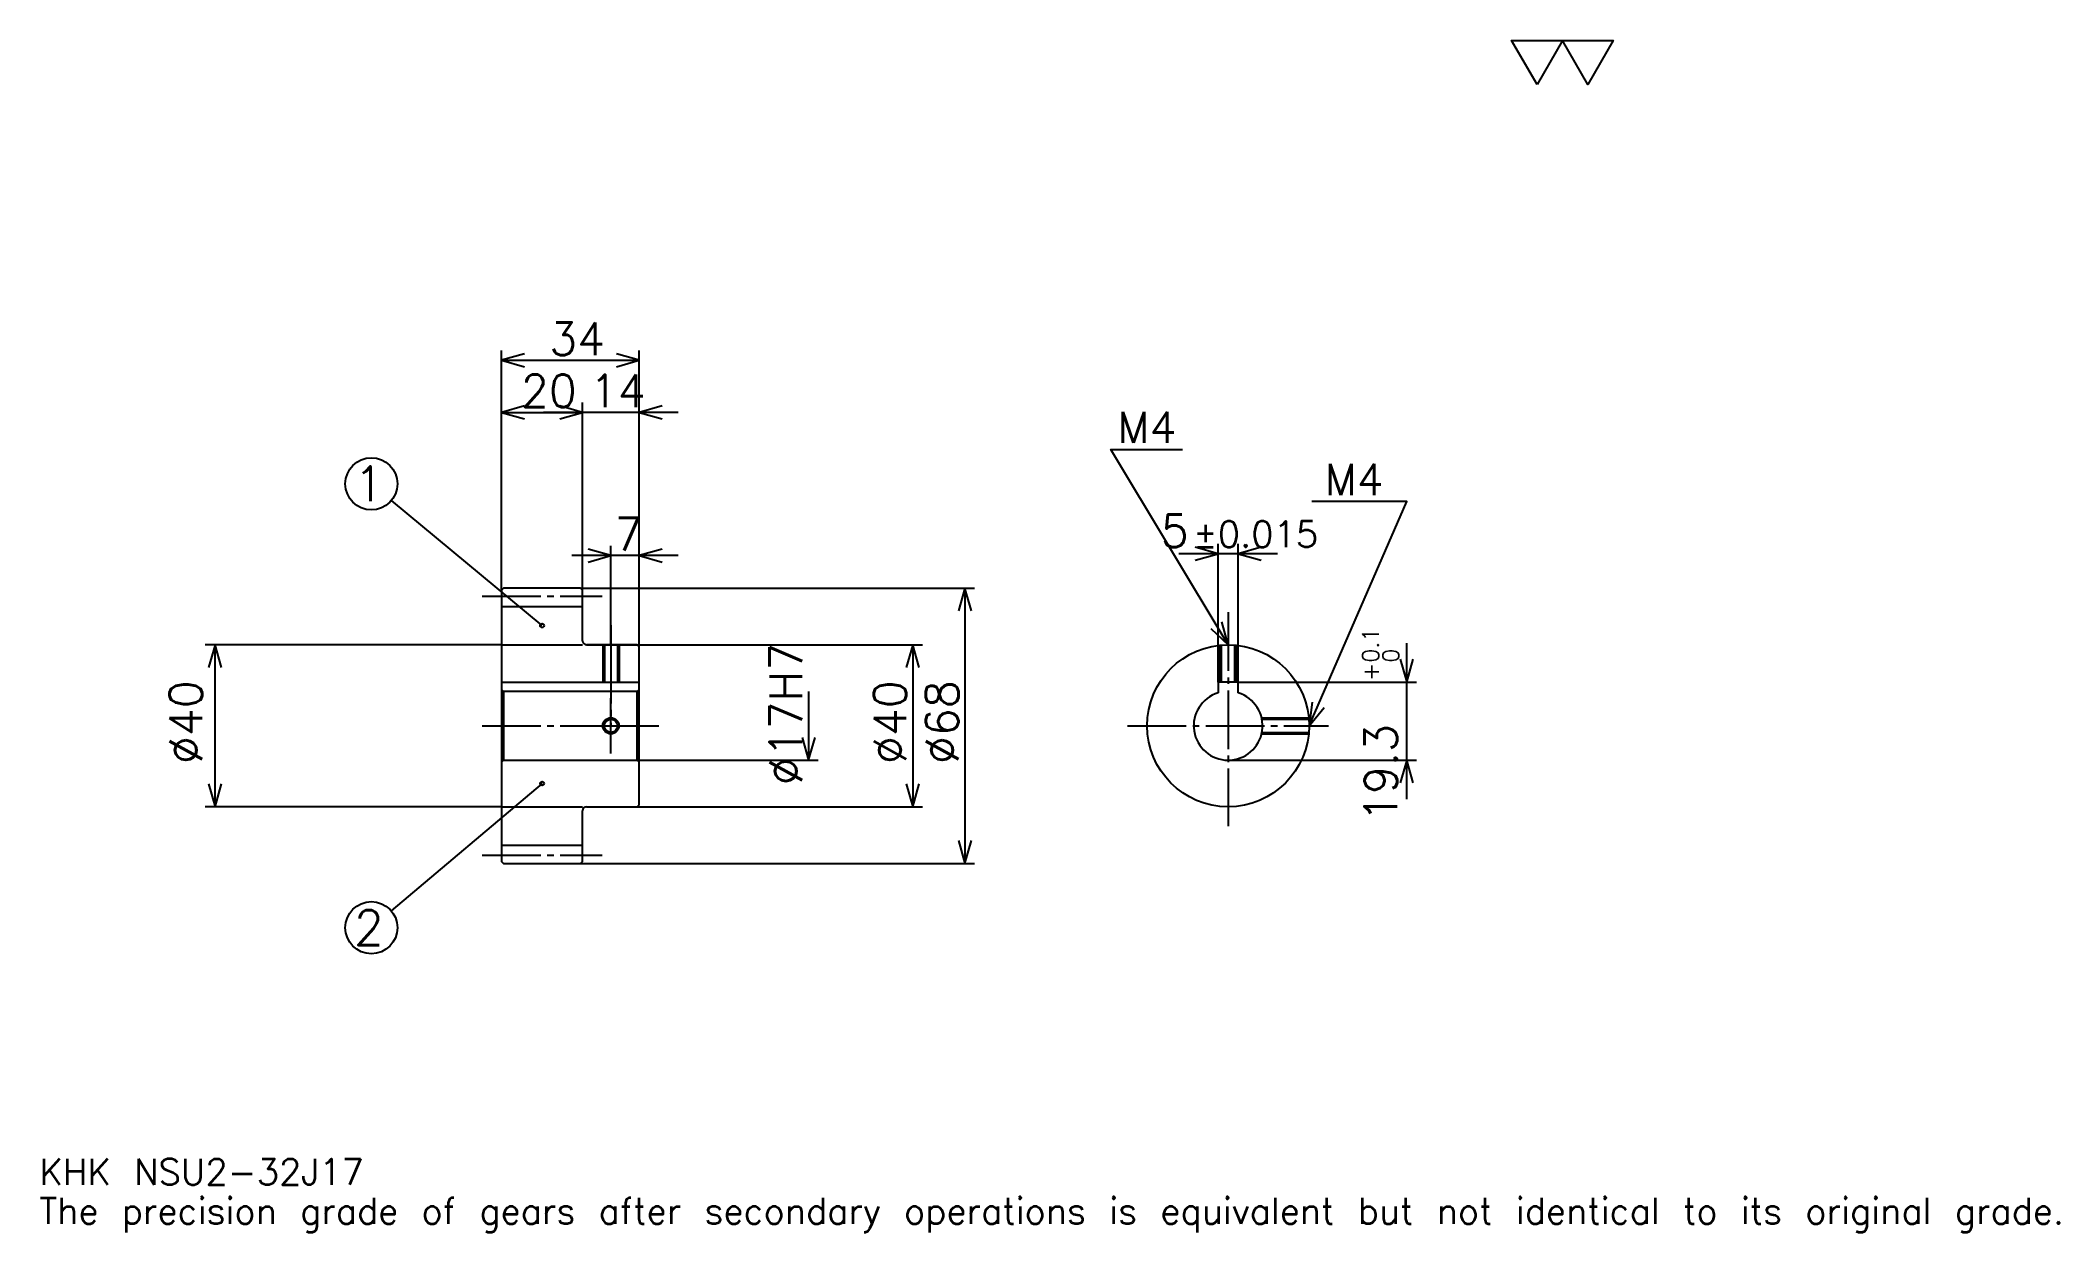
# Model space of a CAD drawing. Extents: x 16 to 515, y 6 to 300.
import ezdxf

# ---------------------------------------------------------------- set-up
doc = ezdxf.new("R2010")
doc.units = 0
doc.linetypes.add('DASHDOT', pattern=[19.304349, 14.478261, -1.608696, 1.608696, -1.608696])
doc.layers.get('0').update_dxf_attribs({"linetype": 'CONTINUOUS'})
doc.layers.add('DASHDOT', color=6, linetype='DASHDOT')
doc.styles.add('KANJI', font='TXT', dxfattribs={"bigfont": 'BIGFONT'})

msp = doc.modelspace()

# ---------------------------------------------------------------- linework, layer by layer
at = {"color": 5}
for p, q in [((130.304352, 165.108688), (130.304352, 223.82608)), ((130.304352, 221.41304), (164.304352, 221.41304)), ((164.304352, 165.108688), (164.304352, 223.82608)), ((150.304352, 165.108688), (150.304352, 210.956512)), ((130.304352, 208.543472), (150.304352, 208.543472)), ((173.956528, 208.543472), (140.652176, 208.543472)), ((140.304352, 155.858688), (103.080757, 186.771545)), ((157.304352, 165.108688), (157.304352, 175.565216)), ((307.282593, 141.908691), (307.282593, 176.043472)), ((312.282593, 141.908691), (312.282593, 176.043472)), ((173.956528, 173.152161), (147.652176, 173.152161)), ((321.934784, 173.630432), (297.630432, 173.630432)), ((130.304352, 164.608688), (130.304352, 165.108688)), ((149.804352, 165.108688), (164.304352, 165.108688)), ((150.304352, 164.608688), (150.304352, 165.108688)), ((157.304352, 151.108688), (157.304352, 165.108688)), ((157.304352, 151.108688), (157.304352, 165.108688)), ((164.304352, 165.108688), (247.152176, 165.108688)), ((164.304352, 150.608688), (164.304352, 165.108688)), ((244.739136, 165.108688), (244.739136, 97.108688)), ((130.304352, 151.108688), (57.108704, 151.108688)), ((59.521744, 111.108688), (59.521744, 151.108688)), ((151.304352, 151.108688), (164.304352, 151.108688)), ((164.304352, 151.108688), (234.282608, 151.108688)), ((231.869568, 151.108688), (231.869568, 111.108688)), ((353.913025, 112.956512), (353.913025, 151.560867)), ((312.282593, 141.908691), (356.32608, 141.908691)), ((206.130432, 139.608688), (206.130432, 122.608688)), ((164.304352, 122.608688), (208.543488, 122.608688)), ((309.782593, 122.608688), (356.32608, 122.608688)), ((140.304352, 116.858688), (103.046211, 85.387085)), ((130.304352, 111.108688), (57.108704, 111.108688)), ((151.304352, 111.108688), (164.304352, 111.108688)), ((164.304352, 111.108688), (234.282608, 111.108688)), ((149.804352, 97.108688), (164.304352, 97.108688)), ((164.304352, 97.108688), (247.152176, 97.108688))]:
    msp.add_line(p, q, dxfattribs=at)
at = {"color": 4}
for p, q in [((130.304352, 160.608688), (150.304352, 160.608688)), ((130.304352, 151.108688), (150.304352, 151.108688)), ((130.304352, 141.908691), (164.304352, 141.908691)), ((163.804352, 139.608688), (164.304352, 140.108688)), ((130.804352, 139.608688), (130.804352, 122.608688)), ((163.804352, 122.608688), (164.304352, 122.108688)), ((130.304352, 111.108688), (150.304352, 111.108688)), ((130.304352, 101.608688), (150.304352, 101.608688))]:
    msp.add_line(p, q, dxfattribs=at)
at = {"color": 7}
msp.add_lwpolyline([(386.086945, 289.565216), (379.813019, 300.440002), (404.908691, 300.440002), (398.634766, 289.565216), (392.36087, 300.440002), (386.086945, 289.565216)], dxfattribs=at)
at = {"color": 5}
for points in [[(135.934784, 223.021729), (130.304352, 221.41304), (135.934784, 219.804352)], [(158.67392, 219.804352), (164.304352, 221.41304), (158.67392, 223.021729)], [(135.934784, 210.152161), (130.304352, 208.543472), (135.934784, 206.934784)], [(144.67392, 206.934784), (150.304352, 208.543472), (144.67392, 210.152161)], [(144.67392, 206.934784), (150.304352, 208.543472), (144.67392, 210.152161)], [(169.934784, 210.152161), (164.304352, 208.543472), (169.934784, 206.934784)], [(309.782593, 151.108688), (280.826111, 199.369568), (298.521729, 199.369568)], [(329.782593, 131.108688), (353.913025, 186.5), (330.426086, 186.5)], [(151.67392, 171.543472), (157.304352, 173.152161), (151.67392, 174.760864)], [(169.934784, 174.760864), (164.304352, 173.152161), (169.934784, 171.543472)], [(301.652161, 172.021729), (307.282593, 173.630432), (301.652161, 175.23912)], [(317.913025, 175.23912), (312.282593, 173.630432), (317.913025, 172.021729)], [(246.347839, 159.478256), (244.739136, 165.108688), (243.130432, 159.478256)], [(305.506348, 155.109085), (309.782593, 151.108688), (308.265198, 156.76442)], [(61.13044, 145.478256), (59.521744, 151.108688), (57.913048, 145.478256)], [(233.478271, 145.478256), (231.869568, 151.108688), (230.260864, 145.478256)], [(352.304352, 147.539124), (353.913025, 141.908691), (355.521729, 147.539124)], [(330.556488, 136.913071), (329.782593, 131.108688), (333.506134, 135.628098)], [(204.521744, 128.23912), (206.130432, 122.608688), (207.739136, 128.23912)], [(355.521729, 116.978256), (353.913025, 122.608688), (352.304352, 116.978256)], [(57.913048, 116.73912), (59.521744, 111.108688), (61.13044, 116.73912)], [(230.260864, 116.73912), (231.869568, 111.108688), (233.478271, 116.73912)], [(243.130432, 102.73912), (244.739136, 97.108688), (246.347839, 102.73912)]]:
    msp.add_lwpolyline(points, dxfattribs=at)
at = {"color": 4}
for points in [[(150.304352, 152.108688), (150.304352, 164.608688), (149.804352, 165.108688), (130.804352, 165.108688), (130.304352, 164.608688), (130.304352, 122.108688)], [(151.304352, 111.108688), (163.804352, 111.108688), (164.304352, 111.608688), (164.304352, 150.608688), (163.804352, 151.108688), (151.304352, 151.108688)], [(155.304352, 151.108688), (155.304352, 141.908691)], [(155.684357, 151.108688), (155.684357, 141.908691)], [(158.924347, 151.108688), (158.924347, 141.908691)], [(159.304352, 151.108688), (159.304352, 141.908691)], [(307.782593, 141.908691), (307.782593, 151.008438)], [(308.162598, 141.908691), (308.162598, 151.042969)], [(311.402588, 141.908691), (311.402588, 151.042969)], [(311.782593, 141.908691), (311.782593, 151.008438)], [(130.304352, 122.108688), (130.804352, 122.608688), (163.804352, 122.608688), (163.804352, 139.608688), (130.804352, 139.608688), (130.304352, 140.108688)], [(312.282593, 139.232727), (312.282593, 141.908691), (307.282593, 141.908691), (307.282593, 139.232727)], [(318.043945, 133.108688), (329.682373, 133.108688)], [(318.126801, 132.728683), (329.716888, 132.728683)], [(318.043945, 129.108688), (329.682373, 129.108688)], [(318.126801, 129.488693), (329.716888, 129.488693)], [(130.304352, 122.108688), (130.304352, 97.608688), (130.804352, 97.108688), (149.804352, 97.108688), (150.304352, 97.608688), (150.304352, 110.108688)]]:
    msp.add_lwpolyline(points, dxfattribs=at)
at = {"color": 5}
for centre, radius in [((98.13044, 190.882599), 6.434783), ((140.304352, 155.858688), 0.482609), ((140.304352, 116.858688), 0.482609), ((98.13044, 81.234772), 6.434783)]:
    msp.add_circle(centre, radius, dxfattribs=at)
at = {"color": 4}
for centre, radius in [((309.782593, 131.108688), 20), ((157.304352, 131.108688), 1.62)]:
    msp.add_circle(centre, radius, dxfattribs=at)
at = {"color": 7}
msp.add_circle((157.304352, 131.108688), 2, dxfattribs=at)
at = {"color": 4}
for centre, radius, start, end in [((151.304352, 152.108688), 1, 180, 270), ((309.782593, 131.108688), 8.5, 107.10463483, 72.89536517), ((151.304352, 110.108688), 1, 90, 180)]:
    msp.add_arc(centre, radius, start, end, dxfattribs=at)
at = {"layer": 'DASHDOT', "color": 7}
for p, q in [((125.478264, 163.108688), (155.130432, 163.108688)), ((309.782593, 159.152161), (309.782593, 106.2826)), ((157.304352, 151.108688), (157.304352, 131.108688)), ((125.478264, 131.108688), (169.130432, 131.108688)), ((284.956543, 131.108688), (334.608704, 131.108688)), ((125.478264, 99.108688), (155.130432, 99.108688))]:
    msp.add_line(p, q, dxfattribs=at)
for points in [[(157.304352, 155.934784), (157.304352, 137.082596)], [(157.304352, 124.2826), (157.304352, 137.934769)], [(150.478271, 131.108688), (164.130432, 131.108688)]]:
    msp.add_lwpolyline(points, dxfattribs=at)

# ---------------------------------------------------------------- texts
at = {"color": 7, "style": 'KANJI'}
for s, height, p in [('34', 8.043478, (142.076096, 222.699997)), ('20', 8.043478, (135.076096, 209.830429)), ('14', 8.043478, (152.076096, 209.830429)), ('M4', 7.721739, (282.434784, 200.978256)), ('1', 8.57971, (93.840584, 186.592743)), ('M4', 7.721739, (333.643494, 188.108688)), ('7', 8.043478, (158.190216, 174.439117)), ('5', 8.043478, (293.17926, 175.23912)), ('%%p0.015', 6.434783, (301.141327, 175.23912)), ('2', 8.57971, (93.840584, 76.944916)), ('KHK NSU2-32J17', 6.434783, (16.086956, 17.695652)), ('The precision grade of gears after secondary operations is equivalent but not identical to its original grade.', 6.434783, (16.086956, 8.043478))]:
    msp.add_text(s, height=height, dxfattribs=at).set_placement(p)
for s, height, p in [('%%c17H7', 8.043478, (204.521744, 116.429337)), ('0.1', 4.021739, (346.995667, 146.713562)), ('+', 4.021739, (346.995667, 142.209213)), ('0', 4.021739, (351.982605, 146.713562)), ('%%c40', 8.043478, (56.304352, 121.6576)), ('%%c40', 8.043478, (230.260864, 121.6576)), ('%%c68', 8.043478, (243.130432, 121.6576)), ('19.3', 8.043478, (351.5, 107.393845))]:
    msp.add_text(s, height=height, rotation=90, dxfattribs=at).set_placement(p)

doc.saveas('drawing.dxf')
